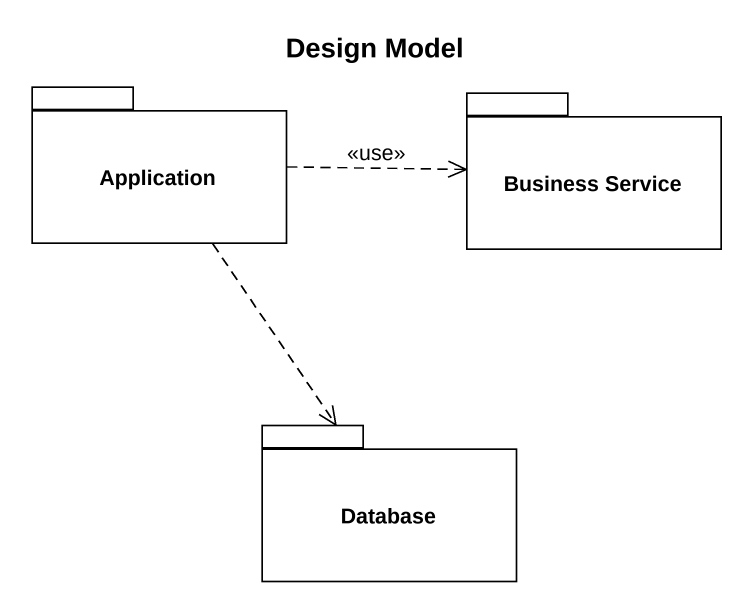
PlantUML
@startuml
title Design Model
package Application {
}
package "Business Service" as Business_Service {
}
package "Database" as Database_ {
}
Application .right.> Business_Service : <<use>>
Application ..> Database_
@enduml
